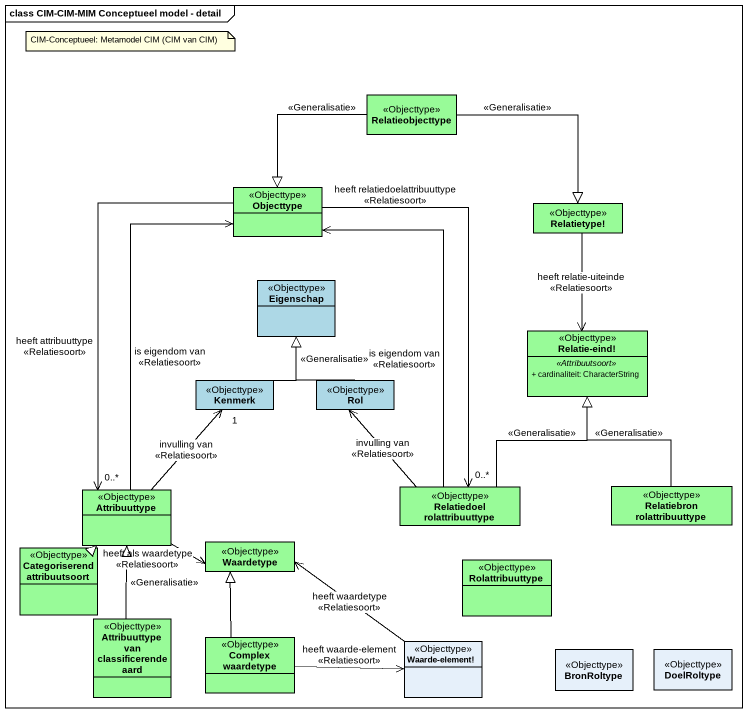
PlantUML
@startuml
mainframe class CIM-CIM-MIM Conceptueel model - detail
hide circle
hide empty members
skinparam classAttributeIconSize 0
class Relatieobjecttype <<Objecttype>> #98FB98
class Objecttype <<Objecttype>> #98FB98
class "Relatietype!" as Relatietype <<Objecttype>> #98FB98
class Eigenschap <<Objecttype>> #ADD8E6
class "Relatie-eind!" as Relatie_eind <<Objecttype>> #98FB98 {
  .. <<Attribuutsoort>> ..
  + cardinaliteit: CharacterString
}
class Kenmerk <<Objecttype>> #ADD8E6
class Rol <<Objecttype>> #ADD8E6
class Attribuuttype <<Objecttype>> #98FB98
class "Relatiedoel rolattribuuttype" as Relatiedoel_rolattribuuttype <<Objecttype>> #98FB98
class "Relatiebron rolattribuuttype" as Relatiebron_rolattribuuttype <<Objecttype>> #98FB98
class "Categoriserend attribuutsoort" as Categoriserend <<Objecttype>> #98FB98
class Waardetype <<Objecttype>> #98FB98
class Rolattribuuttype <<Objecttype>> #98FB98
class "Attribuuttype van classificerende aard" as Attribuuttype_van <<Objecttype>> #98FB98
class "Complex waardetype" as Complex_waardetype <<Objecttype>> #98FB98
class "Waarde-element!" as Waarde_element <<Objecttype>>
class BronRoltype <<Objecttype>>
class DoelRoltype <<Objecttype>>
Relatieobjecttype --|> Objecttype : <<Generalisatie>>
Relatieobjecttype --|> Relatietype : <<Generalisatie>>
Objecttype --> "0..*" Attribuuttype : heeft attribuuttype\n<<Relatiesoort>>
Objecttype --> "0..*" Relatiedoel_rolattribuuttype : heeft relatiedoelattribuuttype\n<<Relatiesoort>>
Relatietype --> Relatie_eind : heeft relatie-uiteinde\n<<Relatiesoort>>
Kenmerk -up-|> Eigenschap : <<Generalisatie>>
Rol -up-|> Eigenschap
Attribuuttype -up-> Objecttype : is eigendom van\n<<Relatiesoort>>
Attribuuttype -up-> "1" Kenmerk : invulling van\n<<Relatiesoort>>
Attribuuttype -right-> Waardetype : heeft als waardetype\n<<Relatiesoort>>
Relatiedoel_rolattribuuttype -up-> Objecttype : is eigendom van\n<<Relatiesoort>>
Relatiedoel_rolattribuuttype -up-|> Relatie_eind : <<Generalisatie>>
Relatiedoel_rolattribuuttype -up-> Rol : invulling van\n<<Relatiesoort>>
Relatiebron_rolattribuuttype -up-|> Relatie_eind : <<Generalisatie>>
Categoriserend -up-|> Attribuuttype
Attribuuttype_van -up-|> Attribuuttype : <<Generalisatie>>
Complex_waardetype -up-|> Waardetype
Complex_waardetype -right-> Waarde_element : heeft waarde-element\n<<Relatiesoort>>
Waarde_element -left-> Waardetype : heeft waardetype\n<<Relatiesoort>>
note as N1
  CIM-Conceptueel: Metamodel CIM (CIM van CIM)
end note
@enduml
